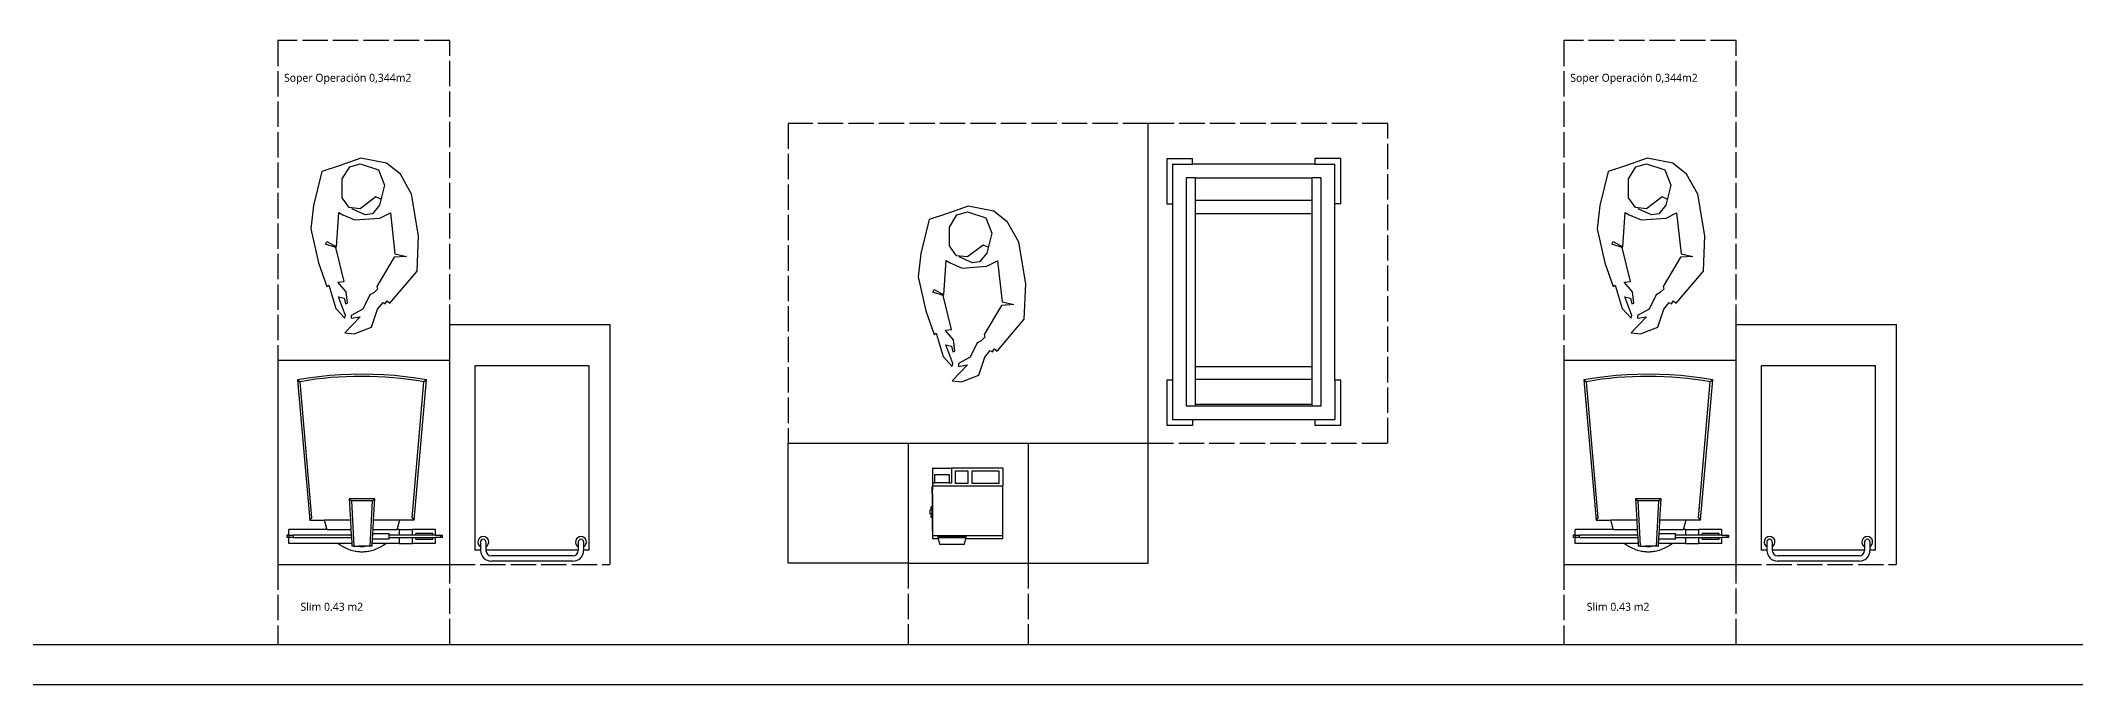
# Model space of a CAD drawing. Header units: millimetres. Extents: x -9564 to 18143, y -28921 to 24346.
# Drawn here: x 9093 to 14177, y 3990 to 5600 of the extents above; entities that cross this region are included whole.
import ezdxf

# ---------------------------------------------------------------- set-up
doc = ezdxf.new("R2010")
doc.units = ezdxf.units.MM
doc.header["$LTSCALE"] = 100
doc.linetypes.add('DASHED2', pattern=[0.762, 0.635, -0.127])
doc.linetypes.add('DASHEDX2', pattern=[3.048, 2.54, -0.508])
for name, color, linetype in [('Edges', 7, 'Continuous'), ('freecads.com', 7, 'Continuous'), ('MUROS', 7, 'Continuous')]:
    doc.layers.add(name, color=color, linetype=linetype)
doc.styles.add('OpenSans', font='OpenSans-Regular.ttf')

# ---------------------------------------------------------------- blocks, each defined once
blk = doc.blocks.new('Weighing Scale pl')
for p, q in [((492.5, 705.3), (446.3, 176.9)), ((880.7, 705.3), (926.9, 176.9))]:
    blk.add_line(p, q)
blk.add_arc((688.1, 1546.8), 1390.6, 259.98643, 279.88703)
at = {"layer": 'Edges'}
for p, q in [((402.1, 805.3), (402.1, 782.3)), ((402.1, 805.3), (490.3, 805.3)), ((490.3, 805.3), (490.3, 782.3)), ((542.7, 805.3), (490.3, 805.3)), ((542.7, 782.3), (542.7, 805.3)), ((542.7, 805.3), (592.4, 805.3)), ((592.4, 805.3), (646.7, 805.3)), ((654.9, 815), (645.3, 639)), ((646.7, 805.3), (645.8, 789)), ((647.2, 815), (646.7, 805.3)), ((647.2, 815), (654.9, 815)), ((654.9, 815), (674.3, 815)), ((674.3, 815), (698.9, 815)), ((718.3, 815), (698.9, 815)), ((718.3, 814.5), (718.3, 815)), ((724.4, 814.9), (718.3, 815)), ((724.4, 814.9), (718.3, 814.5)), ((727.9, 639), (718.3, 814.5)), ((726, 815), (724.4, 814.9)), ((726.5, 805.3), (726, 815)), ((727.8, 782.3), (726.5, 805.3)), ((726.5, 805.3), (780.7, 805.3)), ((780.7, 805.3), (971, 805.3)), ((971, 805.3), (971, 782.3)), ((375.1, 773.3), (375.1, 782.3)), ((375.1, 782.3), (382.1, 782.3)), ((382.1, 773.3), (375.1, 773.3)), ((382.1, 773.3), (382.1, 782.3)), ((382.1, 782.3), (402.1, 782.3)), ((402.1, 773.3), (382.1, 773.3)), ((412.4, 782.3), (402.1, 782.3)), ((402.1, 773.3), (402.1, 750.3)), ((402.1, 773.3), (412.4, 773.3)), ((402.1, 750.3), (490.3, 750.3)), ((412.4, 789), (412.4, 782.3)), ((477.6, 789), (412.4, 789)), ((477.6, 782.3), (412.4, 782.3)), ((412.4, 773.3), (412.4, 766.6)), ((412.4, 773.3), (477.6, 773.3)), ((412.4, 766.6), (477.6, 766.6)), ((484.3, 714.3), (436.6, 169.3)), ((477.6, 789), (477.6, 782.3)), ((490.3, 782.3), (477.6, 782.3)), ((477.6, 773.3), (477.6, 766.6)), ((477.6, 773.3), (490.3, 773.3)), ((484.3, 714.3), (541.6, 714.3)), ((492.5, 705.3), (484.3, 714.3)), ((542.7, 782.3), (490.3, 782.3)), ((490.3, 773.3), (490.3, 750.3)), ((490.3, 773.3), (542.7, 773.3)), ((542.7, 750.3), (490.3, 750.3)), ((541.6, 714.3), (550.6, 747.9)), ((541.6, 714.3), (641.7, 714.3)), ((580.6, 782.3), (542.7, 782.3)), ((542.7, 750.3), (542.7, 773.3)), ((542.7, 773.3), (580.6, 773.3)), ((542.7, 750.3), (551.9, 750.3)), ((550.6, 747.9), (551.9, 750.3)), ((643.7, 750.3), (551.9, 750.3)), ((580.6, 789), (580.6, 782.3)), ((580.6, 789), (645.8, 789)), ((580.6, 782.3), (580.6, 773.3)), ((580.6, 773.3), (580.6, 766.6)), ((644.5, 766.6), (580.6, 766.6)), ((641.7, 714.3), (637.2, 631.4)), ((643.7, 750.3), (641.7, 714.3)), ((644.5, 766.6), (643.7, 750.3)), ((645.8, 789), (644.5, 766.6)), ((953, 782.3), (727.8, 782.3)), ((728.2, 773.3), (727.8, 782.3)), ((728.2, 773.3), (953, 773.3)), ((729.5, 750.3), (728.2, 773.3)), ((731.5, 714.3), (729.5, 750.3)), ((821.2, 750.3), (729.5, 750.3)), ((731.5, 714.3), (831.6, 714.3)), ((736, 631.4), (731.5, 714.3)), ((821.2, 750.3), (822.6, 747.9)), ((821.2, 750.3), (971, 750.3)), ((822.6, 747.9), (831.6, 714.3)), ((888.9, 714.3), (831.6, 714.3)), ((888.9, 714.3), (880.7, 705.3)), ((936.6, 169.3), (888.9, 714.3)), ((953, 782.3), (953, 773.3)), ((953, 782.3), (971, 782.3)), ((971, 773.3), (953, 773.3)), ((971, 773.3), (971, 782.3)), ((971, 782.3), (978, 782.3)), ((971, 773.3), (971, 750.3)), ((971, 773.3), (978, 773.3)), ((978, 773.3), (978, 782.3)), ((645.3, 639), (637.2, 631.4)), ((645.3, 639), (727.9, 639)), ((736, 631.4), (727.9, 639)), ((637.2, 631.4), (736, 631.4)), ((436.6, 169.3), (446.3, 176.9)), ((436.6, 169.3), (477.9, 162.9)), ((477.9, 162.9), (519.5, 157.6)), ((853.7, 157.6), (895.2, 162.9)), ((895.2, 162.9), (936.6, 169.3)), ((936.6, 169.3), (926.9, 176.9)), ((519.5, 157.6), (561.1, 153.5)), ((561.1, 153.5), (602.9, 150.5)), ((602.9, 150.5), (644.7, 148.8)), ((644.7, 148.8), (686.6, 148.2)), ((686.6, 148.2), (728.4, 148.8)), ((728.4, 148.8), (770.3, 150.5)), ((770.3, 150.5), (812, 153.5)), ((812, 153.5), (853.7, 157.6))]:
    blk.add_line(p, q, dxfattribs=at)
for points in [[(592.4, 805.3), (602.1, 811.6), (610.8, 816.9), (618.8, 821.2), (626, 824.8), (632.6, 827.7), (638.7, 830), (644.3, 831.8), (649.7, 833.4), (654.8, 834.7), (659.7, 835.7), (664.4, 836.6), (669, 837.3), (673.5, 837.8), (677.9, 838.2), (682.3, 838.4), (686.6, 838.5), (690.9, 838.4), (695.2, 838.2), (699.6, 837.8), (704.1, 837.3), (708.7, 836.6), (713.5, 835.7), (718.4, 834.7), (723.5, 833.4), (728.8, 831.8), (734.5, 830), (740.6, 827.7), (747.2, 824.8), (754.4, 821.2), (762.3, 816.9), (771.1, 811.6), (780.7, 805.3)], [(698.9, 815), (697.6, 815.4), (696.2, 815.8), (694.8, 816.1), (693.2, 816.4), (691.6, 816.6), (690, 816.8), (688.3, 816.9), (686.6, 816.9), (684.9, 816.9), (683.2, 816.8), (681.6, 816.6), (679.9, 816.4), (678.4, 816.1), (676.9, 815.8), (675.6, 815.4), (674.3, 815)]]:
    blk.add_lwpolyline(points, dxfattribs=at)
blk = doc.blocks.new('weightplans')
at = {"layer": 'Edges'}
for p, q in [((12.23, 11.35), (12.23, 7.52)), ((12.23, 11.35), (17.23, 11.35)), ((17.23, 11.35), (17.23, 7.52)), ((30.58, 11.35), (17.23, 11.35)), ((18.23, 7.41), (18.23, 10.72)), ((18.23, 10.72), (21.44, 10.72)), ((21.44, 10.72), (21.44, 7.41)), ((22.59, 7.41), (22.59, 10.72)), ((22.59, 10.72), (29.58, 10.72)), ((29.58, 10.72), (29.58, 7.41)), ((30.58, 11.35), (30.58, 6.77)), ((12.23, 6.58), (12.11, 6.58)), ((12.11, 6.54), (12.11, 6.58)), ((12.23, 6.54), (12.11, 6.54)), ((12.11, 5.7), (12.11, 6.54)), ((12.23, 5.7), (12.11, 5.7)), ((12.11, 4.67), (12.11, 5.7)), ((12.23, 7.52), (12.23, 6.77)), ((12.23, 7.52), (12.86, 7.52)), ((12.23, 6.77), (30.58, 6.77)), ((12.23, 6.77), (12.23, 6.58)), ((12.23, 6.58), (12.23, 6.54)), ((12.23, 6.54), (12.23, 5.7)), ((12.23, 4.67), (12.23, 5.7)), ((12.86, 7.52), (12.86, 9.77)), ((12.86, 9.77), (16.61, 9.77)), ((16.61, 7.52), (12.86, 7.52)), ((16.61, 9.77), (16.61, 7.52)), ((16.61, 7.52), (17.23, 7.52)), ((21.44, 7.41), (18.23, 7.41)), ((29.58, 7.41), (22.59, 7.41)), ((30.58, -6.19), (30.58, 6.77)), ((11.86, 0.45), (11.61, 0.45)), ((11.61, -0.67), (11.61, 0.45)), ((12.11, 1.31), (11.86, 1.31)), ((11.86, 0.91), (11.86, 1.31)), ((11.86, 0.91), (11.86, 0.45)), ((12.11, 0.91), (11.86, 0.91)), ((12.11, 0.45), (11.86, 0.45)), ((12.23, 4.67), (12.11, 4.67)), ((12.11, 4.67), (12.11, 1.31)), ((12.11, 0.91), (12.11, 1.31)), ((12.11, 0.91), (12.11, 0.45)), ((12.11, -0.67), (12.11, 0.45)), ((12.23, 4.67), (12.23, -4.99)), ((11.86, -0.67), (11.61, -0.67)), ((12.11, -0.67), (11.86, -0.67)), ((11.86, -0.67), (11.86, -1.14)), ((12.11, -1.14), (11.86, -1.14)), ((11.86, -1.54), (11.86, -1.14)), ((12.11, -1.54), (11.86, -1.54)), ((12.11, -0.67), (12.11, -1.14)), ((12.11, -1.54), (12.11, -1.14)), ((12.11, -1.54), (12.11, -4.99)), ((12.23, -4.99), (12.11, -4.99)), ((12.23, -4.99), (12.23, -6.19)), ((12.23, -6.19), (30.58, -6.19)), ((12.23, -6.19), (12.23, -6.99)), ((12.23, -6.99), (13.69, -6.99)), ((13.65, -6.54), (13.65, -6.86)), ((20.99, -6.54), (13.65, -6.54)), ((20.99, -6.86), (13.65, -6.86)), ((13.65, -6.86), (13.69, -6.99)), ((13.69, -6.99), (14.09, -8.46)), ((14.09, -8.46), (20.55, -8.46)), ((20.55, -8.46), (20.95, -6.99)), ((20.95, -6.99), (20.99, -6.86)), ((20.95, -6.99), (30.58, -6.99)), ((20.99, -6.86), (20.99, -6.54)), ((30.58, -6.99), (30.58, -6.19))]:
    blk.add_line(p, q, dxfattribs=at)
blk = doc.blocks.new('Bakery Trolley pl')
at = {"layer": 'Edges'}
for p, q in [((0.1804, 0.6253), (0.2371, 0.6253)), ((0.1804, 0.6253), (0.1804, 0.526)), ((0.2371, 0.6127), (0.2371, 0.6253)), ((0.5048, 0.6127), (0.5048, 0.6253)), ((0.5048, 0.6253), (0.5615, 0.6253)), ((0.5615, 0.526), (0.5615, 0.6253)), ((0.2371, 0.6127), (0.1929, 0.6127)), ((0.1929, 0.526), (0.1929, 0.6127)), ((0.2229, 0.5827), (0.2229, 0.0827)), ((0.2429, 0.5827), (0.2229, 0.5827)), ((0.5048, 0.6127), (0.2371, 0.6127)), ((0.2429, 0.5827), (0.2429, 0.5798)), ((0.4989, 0.5827), (0.2429, 0.5827)), ((0.2429, 0.5798), (0.4989, 0.5798)), ((0.2429, 0.5798), (0.2429, 0.5245)), ((0.5189, 0.5827), (0.4989, 0.5827)), ((0.4989, 0.5798), (0.4989, 0.5827)), ((0.4989, 0.5245), (0.4989, 0.5798)), ((0.5489, 0.6127), (0.5048, 0.6127)), ((0.5189, 0.0827), (0.5189, 0.5827)), ((0.5489, 0.526), (0.5489, 0.6127)), ((0.1804, 0.526), (0.1929, 0.526)), ((0.1929, 0.526), (0.1929, 0.1394)), ((0.2429, 0.5245), (0.4989, 0.5245)), ((0.2429, 0.5245), (0.2429, 0.4967)), ((0.2429, 0.4967), (0.4989, 0.4967)), ((0.2429, 0.4967), (0.2429, 0.1615)), ((0.4989, 0.4967), (0.4989, 0.5245)), ((0.4989, 0.1615), (0.4989, 0.4967)), ((0.5489, 0.526), (0.5615, 0.526)), ((0.5489, 0.1394), (0.5489, 0.526)), ((0.1804, 0.1394), (0.1929, 0.1394)), ((0.1804, 0.1394), (0.1804, 0.0402)), ((0.1929, 0.1394), (0.1929, 0.0527)), ((0.2429, 0.1615), (0.4989, 0.1615)), ((0.2429, 0.1615), (0.2429, 0.1325)), ((0.4989, 0.1325), (0.4989, 0.1615)), ((0.5615, 0.1394), (0.5489, 0.1394)), ((0.5489, 0.0527), (0.5489, 0.1394)), ((0.5615, 0.0402), (0.5615, 0.1394)), ((0.2429, 0.1325), (0.4989, 0.1325)), ((0.2429, 0.1325), (0.2429, 0.0827)), ((0.4989, 0.0827), (0.4989, 0.1325)), ((0.2371, 0.0527), (0.1929, 0.0527)), ((0.2229, 0.0827), (0.2429, 0.0827)), ((0.2371, 0.0402), (0.2371, 0.0527)), ((0.2371, 0.0527), (0.5048, 0.0527)), ((0.4989, 0.0827), (0.2429, 0.0827)), ((0.4989, 0.0827), (0.5189, 0.0827)), ((0.5048, 0.0527), (0.5048, 0.0402)), ((0.5489, 0.0527), (0.5048, 0.0527)), ((0.1804, 0.0402), (0.2371, 0.0402)), ((0.5615, 0.0402), (0.5048, 0.0402))]:
    blk.add_line(p, q, dxfattribs=at)

msp = doc.modelspace()

# ---------------------------------------------------------------- linework, layer by layer
at = {"color": 3, "linetype": 'DASHED2'}
for p, q in [((10115.1, 5600.4), (9685.1, 5600.4)), ((9685.1, 5600.4), (9685.1, 4800.4)), ((10115.1, 4800.4), (10115.1, 5600.4)), ((13329.5, 5600.4), (12899.5, 5600.4)), ((12899.5, 5600.4), (12899.5, 4800.4)), ((13329.5, 4800.4), (13329.5, 5600.4)), ((11860.6, 5393.3), (10960.6, 5393.3)), ((10960.6, 5393.3), (10960.6, 4593.3)), ((12459, 5393.3), (11860.6, 5393.3)), ((12459, 4593.3), (12459, 5393.3)), ((11860.6, 4593.3), (12459, 4593.3)), ((9685.1, 4290.4), (9685.1, 4090.4)), ((10115.1, 4090.4), (10115.1, 4290.4)), ((10115.1, 4290.4), (10515.1, 4290.4)), ((11260.6, 4293.3), (11260.6, 4090.4)), ((11560.6, 4293.3), (11560.6, 4090.4)), ((12899.5, 4290.4), (12899.5, 4090.4)), ((13329.5, 4090.4), (13329.5, 4290.4)), ((13329.5, 4290.4), (13729.5, 4290.4)), ((9685.1, 4090.4), (10115.1, 4090.4)), ((12899.5, 4090.4), (13329.5, 4090.4))]:
    msp.add_line(p, q, dxfattribs=at)
at = {"color": 3}
for p, q in [((11860.6, 4593.3), (11860.6, 5393.3)), ((10115.1, 4290.4), (10115.1, 4890.4)), ((10115.1, 4890.4), (10515.1, 4890.4)), ((10515.1, 4890.4), (10515.1, 4290.4)), ((13329.5, 4290.4), (13329.5, 4890.4)), ((13329.5, 4890.4), (13729.5, 4890.4)), ((13729.5, 4890.4), (13729.5, 4290.4)), ((11260.6, 4090.4), (11560.6, 4090.4))]:
    msp.add_line(p, q, dxfattribs=at)
for p, q in [((10115.1, 4800.4), (9685.1, 4800.4)), ((9685.1, 4800.4), (9685.1, 4290.4)), ((10115.1, 4290.4), (10115.1, 4800.4)), ((13329.5, 4800.4), (12899.5, 4800.4)), ((12899.5, 4800.4), (12899.5, 4290.4)), ((13329.5, 4290.4), (13329.5, 4800.4)), ((10960.6, 4293.3), (10960.6, 4593.3)), ((10960.6, 4593.3), (11860.6, 4593.3)), ((11260.6, 4593.3), (11260.6, 4293.3)), ((11560.6, 4593.3), (11560.6, 4293.3)), ((11860.6, 4293.3), (11860.6, 4593.3)), ((9685.1, 4290.4), (10115.1, 4290.4)), ((10115.1, 4290.4), (10115.1, 4290.4)), ((11260.6, 4293.3), (10960.6, 4293.3)), ((11260.6, 4293.3), (11510.6, 4293.3)), ((11510.6, 4293.3), (11560.6, 4293.3)), ((11560.6, 4293.3), (11860.6, 4293.3)), ((12899.5, 4290.4), (13329.5, 4290.4)), ((13329.5, 4290.4), (13329.5, 4290.4)), ((8911.4, 4090.4), (17823.8, 4090.4)), ((8811.4, 3990.4), (18142.6, 3990.4))]:
    msp.add_line(p, q)
at = {"layer": 'freecads.com'}
for p, q in [((9892.9, 5306.3), (9839.1, 5287.3)), ((9865.1, 5284.6), (9891.1, 5292.5)), ((9891.1, 5292.5), (9937.3, 5277.2)), ((9957, 5294.2), (9892.9, 5306.3)), ((9991.7, 5266.5), (9957, 5294.2)), ((13107.3, 5306.3), (13053.5, 5287.3)), ((13079.5, 5284.6), (13105.6, 5292.5)), ((13105.6, 5292.5), (13151.7, 5277.2)), ((13171.5, 5294.2), (13107.3, 5306.3)), ((13206.1, 5266.5), (13171.5, 5294.2)), ((9795.8, 5273.4), (9775, 5188.5)), ((9839.1, 5287.3), (9795.8, 5273.4)), ((9846.1, 5254.4), (9865.1, 5284.6)), ((9846.1, 5207.6), (9846.1, 5254.4)), ((9937.3, 5277.2), (9952, 5238.9)), ((9952, 5238.9), (9939.5, 5188.8)), ((10019.5, 5216.2), (9991.7, 5266.5)), ((13010.2, 5273.4), (12989.4, 5188.5)), ((13053.5, 5287.3), (13010.2, 5273.4)), ((13060.5, 5254.4), (13079.5, 5284.6)), ((13060.5, 5207.6), (13060.5, 5254.4)), ((13151.7, 5277.2), (13166.4, 5238.9)), ((13166.4, 5238.9), (13153.9, 5188.8)), ((13233.9, 5216.2), (13206.1, 5266.5)), ((9775, 5188.5), (9768, 5129.6)), ((9863.7, 5182.8), (9846.1, 5207.6)), ((9930.7, 5209.4), (9891.1, 5179.8)), ((9939.5, 5188.8), (9921.8, 5167.4)), ((9942.9, 5204.2), (9930.7, 5209.4)), ((10036.8, 5112.3), (10019.5, 5216.2)), ((11410.4, 5186.1), (11356.7, 5167.1)), ((11474.6, 5174), (11410.4, 5186.1)), ((12989.4, 5188.5), (12982.4, 5129.6)), ((13078.1, 5182.8), (13060.5, 5207.6)), ((13145.1, 5209.4), (13105.6, 5179.8)), ((13153.9, 5188.8), (13136.2, 5167.4)), ((13157.3, 5204.2), (13145.1, 5209.4)), ((13251.2, 5112.3), (13233.9, 5216.2)), ((9832.2, 5084.5), (9837.8, 5170.3)), ((9837.8, 5170.3), (9848, 5164.9)), ((9848, 5164.9), (9878.3, 5151.9)), ((9891.1, 5179.8), (9863.7, 5182.8)), ((9904.1, 5164.5), (9870.2, 5179.9)), ((9878.3, 5151.9), (9940.1, 5156.7)), ((9921.8, 5167.4), (9904.1, 5164.5)), ((9940.1, 5156.7), (9966.7, 5169.6)), ((9966.7, 5169.6), (9977.9, 5067.2)), ((11313.3, 5153.2), (11292.5, 5068.3)), ((11356.7, 5167.1), (11313.3, 5153.2)), ((11363.6, 5134.2), (11382.6, 5164.4)), ((11382.6, 5164.4), (11408.7, 5172.3)), ((11408.7, 5172.3), (11454.8, 5157)), ((11454.8, 5157), (11469.5, 5118.7)), ((11509.3, 5146.3), (11474.6, 5174)), ((11537, 5096), (11509.3, 5146.3)), ((13046.6, 5084.5), (13052.2, 5170.3)), ((13052.2, 5170.3), (13062.4, 5164.9)), ((13062.4, 5164.9), (13092.7, 5151.9)), ((13105.6, 5179.8), (13078.1, 5182.8)), ((13118.5, 5164.5), (13084.6, 5179.9)), ((13092.7, 5151.9), (13154.5, 5156.7)), ((13136.2, 5167.4), (13118.5, 5164.5)), ((13154.5, 5156.7), (13181.1, 5169.6)), ((13181.1, 5169.6), (13192.3, 5067.2)), ((9768, 5129.6), (9787.1, 5044.7)), ((9804.4, 5091.5), (9807.9, 5098.4)), ((9830.4, 5082.8), (9804.4, 5091.5)), ((9807.9, 5098.4), (9832.2, 5084.5)), ((10033.3, 5023.9), (10036.8, 5112.3)), ((11363.6, 5087.4), (11363.6, 5134.2)), ((11381.3, 5062.6), (11363.6, 5087.4)), ((11448.3, 5089.2), (11408.7, 5059.6)), ((11460.5, 5084), (11448.3, 5089.2)), ((11469.5, 5118.7), (11457, 5068.6)), ((11554.4, 4992.1), (11537, 5096)), ((12982.4, 5129.6), (13001.5, 5044.7)), ((13018.8, 5091.5), (13022.3, 5098.4)), ((13044.9, 5082.8), (13018.8, 5091.5)), ((13022.3, 5098.4), (13046.6, 5084.5)), ((13247.8, 5023.9), (13251.2, 5112.3)), ((9787.1, 5044.7), (9807.9, 4985.8)), ((9851.3, 4997.9), (9830.4, 5082.8)), ((9976.1, 5058.5), (9932.8, 4985.8)), ((10007.3, 5060.3), (9976.1, 5058.5)), ((9977.9, 5067.2), (10007.3, 5060.3)), ((11292.5, 5068.3), (11285.6, 5009.4)), ((11349.7, 4964.3), (11355.4, 5050.2)), ((11355.4, 5050.2), (11365.5, 5044.7)), ((11365.5, 5044.7), (11395.9, 5031.7)), ((11408.7, 5059.6), (11381.3, 5062.6)), ((11421.7, 5044.3), (11387.8, 5059.7)), ((11395.9, 5031.7), (11457.6, 5036.5)), ((11439.3, 5047.2), (11421.7, 5044.3)), ((11457, 5068.6), (11439.3, 5047.2)), ((11457.6, 5036.5), (11484.3, 5049.4)), ((11484.3, 5049.4), (11495.4, 4947)), ((13001.5, 5044.7), (13022.3, 4985.8)), ((13065.7, 4997.9), (13044.9, 5082.8)), ((13190.5, 5058.5), (13147.2, 4985.8)), ((13221.7, 5060.3), (13190.5, 5058.5)), ((13192.3, 5067.2), (13221.7, 5060.3)), ((9807.9, 4985.8), (9813.1, 4989.2)), ((9813.1, 4989.2), (9830.4, 4930.3)), ((9835.6, 4996.2), (9851.3, 4997.9)), ((9856.5, 4971.9), (9835.6, 4996.2)), ((9932.8, 4985.8), (9934.5, 4978.8)), ((9965.7, 4944.2), (10033.3, 5023.9)), ((11285.6, 5009.4), (11304.7, 4924.5)), ((11550.9, 4903.7), (11554.4, 4992.1)), ((13022.3, 4985.8), (13027.5, 4989.2)), ((13027.5, 4989.2), (13044.9, 4930.3)), ((13050.1, 4996.2), (13065.7, 4997.9)), ((13070.9, 4971.9), (13050.1, 4996.2)), ((13147.2, 4985.8), (13148.9, 4978.8)), ((13180.1, 4944.2), (13247.8, 5023.9)), ((9854.7, 4913), (9837.4, 4959.8)), ((9837.4, 4959.8), (9851.3, 4956.3)), ((9851.3, 4956.3), (9854.7, 4942.4)), ((9854.7, 4942.4), (9859.9, 4944.2)), ((9859.9, 4944.2), (9856.5, 4971.9)), ((9915.4, 4965), (9898.1, 4928.6)), ((9925.8, 4970.2), (9915.4, 4965)), ((9934.5, 4978.8), (9925.8, 4970.2)), ((9934.5, 4928.6), (9948.4, 4945.9)), ((9948.4, 4945.9), (9953.6, 4942.4)), ((9953.6, 4942.4), (9958.8, 4949.4)), ((9958.8, 4949.4), (9965.7, 4944.2)), ((11322, 4971.3), (11325.5, 4978.2)), ((11348, 4962.6), (11322, 4971.3)), ((11325.5, 4978.2), (11349.7, 4964.3)), ((11368.8, 4877.7), (11348, 4962.6)), ((11493.7, 4938.3), (11450.3, 4865.6)), ((11524.9, 4940.1), (11493.7, 4938.3)), ((11495.4, 4947), (11524.9, 4940.1)), ((13069.1, 4913), (13051.8, 4959.8)), ((13051.8, 4959.8), (13065.7, 4956.3)), ((13065.7, 4956.3), (13069.1, 4942.4)), ((13069.1, 4942.4), (13074.3, 4944.2)), ((13074.3, 4944.2), (13070.9, 4971.9)), ((13129.8, 4965), (13112.5, 4928.6)), ((13140.2, 4970.2), (13129.8, 4965)), ((13148.9, 4978.8), (13140.2, 4970.2)), ((13148.9, 4928.6), (13162.8, 4945.9)), ((13162.8, 4945.9), (13168, 4942.4)), ((13168, 4942.4), (13173.2, 4949.4)), ((13173.2, 4949.4), (13180.1, 4944.2)), ((9830.4, 4930.3), (9853, 4906)), ((9853, 4906), (9854.7, 4913)), ((9891.1, 4909.5), (9853, 4869.6)), ((9898.1, 4928.6), (9868.6, 4913)), ((9868.6, 4913), (9868.6, 4906)), ((9868.6, 4906), (9891.1, 4909.5)), ((9876, 4867.2), (9919.7, 4884)), ((9919.7, 4884), (9934.5, 4928.6)), ((11304.7, 4924.5), (11325.5, 4865.6)), ((11483.3, 4824), (11550.9, 4903.7)), ((13044.9, 4930.3), (13067.4, 4906)), ((13067.4, 4906), (13069.1, 4913)), ((13105.6, 4909.5), (13067.4, 4869.6)), ((13112.5, 4928.6), (13083, 4913)), ((13083, 4913), (13083, 4906)), ((13083, 4906), (13105.6, 4909.5)), ((13090.4, 4867.2), (13134.1, 4884)), ((13134.1, 4884), (13148.9, 4928.6)), ((9853, 4869.6), (9876, 4867.2)), ((11325.5, 4865.6), (11330.7, 4869)), ((11330.7, 4869), (11348, 4810.1)), ((11353.2, 4876), (11368.8, 4877.7)), ((11374, 4851.7), (11353.2, 4876)), ((11372.3, 4792.8), (11354.9, 4839.6)), ((11354.9, 4839.6), (11368.8, 4836.1)), ((11368.8, 4836.1), (11372.3, 4822.2)), ((11377.5, 4824), (11374, 4851.7)), ((11433, 4844.8), (11415.6, 4808.4)), ((11443.4, 4850), (11433, 4844.8)), ((11452.1, 4858.6), (11443.4, 4850)), ((11450.3, 4865.6), (11452.1, 4858.6)), ((13067.4, 4869.6), (13090.4, 4867.2)), ((10463.9, 4787.2), (10177.9, 4787.2)), ((10177.9, 4787.2), (10177.9, 4326.3)), ((10463.9, 4326.3), (10463.9, 4787.2)), ((11348, 4810.1), (11370.5, 4785.8)), ((11370.5, 4785.8), (11372.3, 4792.8)), ((11408.7, 4789.3), (11370.5, 4749.4)), ((11372.3, 4822.2), (11377.5, 4824)), ((11415.6, 4808.4), (11386.2, 4792.8)), ((11386.2, 4792.8), (11386.2, 4785.8)), ((11386.2, 4785.8), (11408.7, 4789.3)), ((11437.3, 4763.9), (11452.1, 4808.4)), ((11452.1, 4808.4), (11465.9, 4825.7)), ((11465.9, 4825.7), (11471.1, 4822.2)), ((11471.1, 4822.2), (11476.3, 4829.2)), ((11476.3, 4829.2), (11483.3, 4824)), ((13678.3, 4787.2), (13392.4, 4787.2)), ((13392.4, 4787.2), (13392.4, 4326.3)), ((13678.3, 4326.3), (13678.3, 4787.2)), ((11370.5, 4749.4), (11393.6, 4747)), ((11393.6, 4747), (11437.3, 4763.9)), ((10192.2, 4326.3), (10177.9, 4326.3)), ((10192.2, 4346.5), (10192.2, 4325.4)), ((10205.6, 4346.5), (10205.6, 4325.4)), ((10436.2, 4326.3), (10205.6, 4326.3)), ((10436.2, 4346.5), (10436.2, 4325.4)), ((10449.7, 4346.5), (10449.7, 4325.4)), ((10463.9, 4326.3), (10449.7, 4326.3)), ((10463.9, 4326.3), (10449.7, 4326.3)), ((10463.9, 4326.3), (10457.2, 4326.3)), ((10463.9, 4326.3), (10463.9, 4346.5)), ((10463.9, 4326.3), (10463.9, 4333)), ((13406.6, 4326.3), (13392.4, 4326.3)), ((13406.6, 4346.5), (13406.6, 4325.4)), ((13420, 4346.5), (13420, 4325.4)), ((13650.6, 4326.3), (13420, 4326.3)), ((13650.6, 4346.5), (13650.6, 4325.4)), ((13664.1, 4346.5), (13664.1, 4325.4)), ((13678.3, 4326.3), (13664.1, 4326.3)), ((13678.3, 4326.3), (13664.1, 4326.3)), ((13678.3, 4326.3), (13671.6, 4326.3)), ((13678.3, 4326.3), (13678.3, 4346.5)), ((13678.3, 4326.3), (13678.3, 4333)), ((10422.8, 4312), (10219.1, 4312)), ((10422.8, 4298.5), (10219.1, 4298.5)), ((13637.2, 4312), (13433.5, 4312)), ((13637.2, 4298.5), (13433.5, 4298.5))]:
    msp.add_line(p, q, dxfattribs=at)
for centre, radius, start, end in [((10198.9, 4346.5), 13.5, 300, 240), ((10198.9, 4346.5), 6.73, 90, 180), ((10198.9, 4346.5), 6.73, 359.9999, 180), ((10219.1, 4325.4), 26.9, 180, 270), ((10219.1, 4325.4), 13.5, 180, 270), ((10422.8, 4325.4), 13.5, 270, 0), ((10422.8, 4325.4), 26.9, 270, 0), ((10443, 4346.5), 13.5, 300, 240), ((10443, 4346.5), 6.73, 0, 180), ((13413.3, 4346.5), 13.5, 300, 240), ((13413.3, 4346.5), 6.73, 90, 180), ((13413.3, 4346.5), 6.73, 359.9999, 180), ((13433.5, 4325.4), 26.9, 180, 270), ((13433.5, 4325.4), 13.5, 180, 270), ((13637.2, 4325.4), 13.5, 270, 0), ((13637.2, 4325.4), 26.9, 270, 0), ((13657.4, 4346.5), 13.5, 300, 240), ((13657.4, 4346.5), 6.73, 0, 180)]:
    msp.add_arc(centre, radius, start, end, dxfattribs=at)
at = {"layer": 'MUROS'}
msp.add_line((13367.6, 4090.4), (17823.8, 4090.4), dxfattribs=at)

# ---------------------------------------------------------------- block references
for name, p, xscale, yscale, zscale, rotation in [('Bakery Trolley pl', (12547.4, 5351.7), 1141.039974711085, 1141.039974711085, 1141.039974711085, 180), ('Weighing Scale pl', (10338.1, 4861.4), 0.6441524776809083, 0.6441524776809083, 0.6441524776809083, 180), ('Weighing Scale pl', (13552.6, 4861.4), 0.6441524776809083, 0.6441524776809083, 0.6441524776809083, 179.9999999999999)]:
    msp.add_blockref(name, p, dxfattribs=dict(xscale=xscale, yscale=yscale, zscale=zscale, rotation=rotation))
at = {"xscale": 9.56083973900487, "yscale": 9.56083973900487, "zscale": 9.56083973900487}
msp.add_blockref('weightplans', (11204.6, 4422.2), dxfattribs=at)

# ---------------------------------------------------------------- texts
at = {"color": 3, "linetype": 'DASHEDX2', "char_height": 20, "attachment_point": 1, "style": 'OpenSans'}
for insert in [(9700.9, 5517.6), (12915.3, 5517.6)]:
    msp.add_mtext_dynamic_manual_height_columns('Soper Operación 0,344m2', width=430, gutter_width=12.5, heights=[0], dxfattribs=dict(at, insert=insert))
at = {"color": 3, "linetype": 'DASHED2', "char_height": 20, "attachment_point": 1, "style": 'OpenSans'}
for insert in [(9742.1, 4194.5), (12956.5, 4194.5)]:
    msp.add_mtext_dynamic_manual_height_columns('Slim 0.43 m2', width=430, gutter_width=12.5, heights=[0], dxfattribs=dict(at, insert=insert))

doc.saveas('drawing.dxf')
